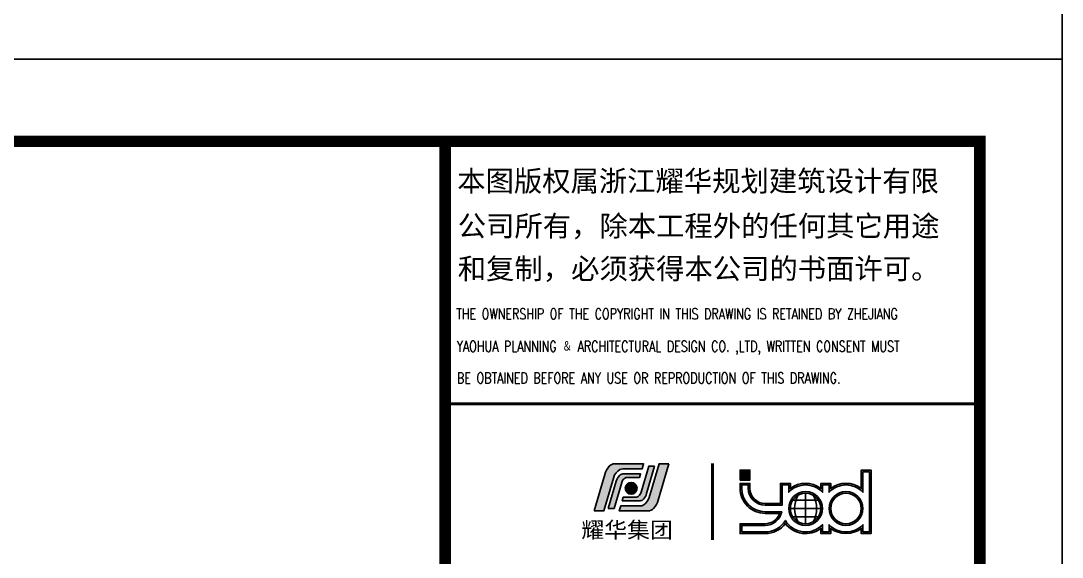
# Model space of a CAD drawing. Extents: x -173215 to 463891, y -864580 to -620646.
# Drawn here: x 117897 to 130554, y -760425 to -753906 of the extents above; entities that cross this region are included whole.
import ezdxf

# ---------------------------------------------------------------- set-up
doc = ezdxf.new("R2010")
doc.units = 0
doc.header["$LTSCALE"] = 500
doc.header["$MEASUREMENT"] = 0
for name, color, linetype in [('3', 3, 'CONTINUOUS'), ('WALL', 6, 'CONTINUOUS'), ('图框', 4, 'CONTINUOUS'), ('家具', 35, 'CONTINUOUS')]:
    doc.layers.add(name, color=color, linetype=linetype)
doc.styles.add('-黑体', font='simhei.ttf', dxfattribs={"width": 0.8})
doc.styles.add('iIcon2', font='')
doc.styles.add('MIMI-TKWZ', font='romanc.shx', dxfattribs={"width": 0.75, "oblique": 15, "bigfont": 'bigfont.shx'})
doc.styles.get('iIcon2').set_extended_font_data('SimSun')

# ---------------------------------------------------------------- blocks, each defined once
blk = doc.blocks.new('yhlogo01')
at = {"layer": '家具'}
h = blk.add_hatch(color=5, dxfattribs=at)
h.dxf.hatch_style = 1
h.paths.add_polyline_path([(243496.4297811407, -10479.33175228268, 0.2174727721033012), (243118.6349315595, -10651.80915515404, 0.1075559214367939), (242812.8083269913, -11211.68171805657), (242090.9063861661, -13669.64493794192), (242748.8166466388, -13669.64493794192), (243418.1854214451, -11389.6694430011, -0.19717890885757), (243830.3649421591, -10874.52929703217, -0.1273347370917847), (244024.4521864142, -10824.2865580254), (245336.0998570008, -10824.2865580254), (245437.4898118477, -10479.33175228268)])
h = blk.add_hatch(color=5, dxfattribs=at)
h.dxf.hatch_style = 1
h.paths.add_polyline_path([(245735.4472798892, -13669.64493794192, 0.2174727721032802), (246113.2421294704, -13497.1675350706, 0.1075559214368167), (246419.0687340387, -12937.29497216795), (247140.9706748639, -10479.33175228268), (246483.0604143911, -10479.33175228268), (245813.6916395846, -12759.30724722437, -0.1971789088572864), (245401.5121188709, -13274.4473931924, -0.1273347370917942), (245207.4248746158, -13324.69013219917), (243895.7772040291, -13324.69013219917), (243794.3872491822, -13669.64493794192)])
h = blk.add_hatch(color=5, dxfattribs=at)
h.dxf.hatch_style = 1
h.paths.add_polyline_path([(243801.0158710317, -11271.11030082994, 0.10936647277854), (243592.4233388539, -11649.7503583016), (243049.8383096582, -13497.16753507056), (243447.584786576, -13497.16753507056), (243958.942445897, -11757.39674315657, -0.1253067589668707), (244114.4233803088, -11495.03778888262, -0.1991992421947921), (244326.7894292181, -11406.93555024569), (245164.8462491967, -11406.93555024569), (245234.7099021539, -11169.24136376812), (244026.2803420408, -11169.24136376812, 0.2155993663494261)])
h = blk.add_hatch(color=5, dxfattribs=at)
h.dxf.hatch_style = 1
h.paths.add_polyline_path([(245430.8611899983, -12877.86638939462, 0.1093664727785229), (245639.453722176, -12499.22633192304), (246182.0387513717, -10651.80915515404), (245784.2922744539, -10651.80915515404), (245272.9346151327, -12391.57994706894, -0.1253067589665132), (245117.453680721, -12653.93890134204, -0.1991992421947447), (244905.0876318119, -12742.04113997891), (244067.0308118332, -12742.04113997888), (243997.167158876, -12979.73532645646), (245205.5967189892, -12979.73532645646, 0.2155993663494431)])
h = blk.add_hatch(color=1, dxfattribs=at)
h.dxf.hatch_style = 1
h.paths.add_polyline_path([(244990.8879417925, -12140.39006664162, 1), (244202.3736493761, -12140.39006664162, 1)])
at = {"layer": '家具', "color": 5}
for points in [[(242090.9063861661, -13669.64493794192), (242812.8083269913, -11211.68171805657, -0.1075559214367966), (243118.6349315595, -10651.80915515403, -0.2174727721032954), (243496.4297811407, -10479.33175228268), (245437.4898118477, -10479.33175228268), (245336.0998570008, -10824.2865580254), (244024.4521864141, -10824.2865580254, 0.127334737091765), (243830.3649421591, -10874.52929703217, 0.1971247319399929), (243418.2364854845, -11389.49551083859), (242748.8166466388, -13669.64493794192)], [(247140.9706748639, -10479.33175228268), (246419.0687340387, -12937.29497216802, -0.1075559214367966), (246113.2421294704, -13497.16753507056, -0.2174727721032954), (245735.4472798892, -13669.64493794192), (243794.3872491822, -13669.64493794192), (243895.7772040291, -13324.69013219917), (245207.4248746158, -13324.69013219917, 0.127334737091765), (245401.5121188708, -13274.44739319241, 0.1971247319399929), (245813.6405755455, -12759.481179386), (246483.0604143911, -10479.33175228268)], [(243049.8383096582, -13497.16753507056), (243592.4233388539, -11649.75035830162, -0.109366472778548), (243801.0158710317, -11271.11030082994, -0.2155993663494469), (244026.2803420408, -11169.24136376812), (245234.7099021539, -11169.24136376812), (245164.8462491967, -11406.93555024569), (244326.7894292181, -11406.93555024569, 0.1991992421947874), (244114.4233803088, -11495.03778888261, 0.1253067589663713), (243958.9424458974, -11757.39674315539), (243447.584786576, -13497.16753507056)], [(246182.0387513717, -10651.80915515404), (245639.453722176, -12499.22633192298, -0.109366472778548), (245430.8611899982, -12877.86638939465, -0.2155993663494469), (245205.5967189892, -12979.73532645646), (243997.167158876, -12979.73532645646), (244067.0308118332, -12742.04113997888), (244905.0876318119, -12742.04113997891, 0.1991992421947874), (245117.4536807211, -12653.93890134198, 0.1253067589663713), (245272.9346151326, -12391.5799470692), (245784.2922744539, -10651.80915515404)]]:
    blk.add_lwpolyline(points, format="xyb", close=True, dxfattribs=at)
at = {"layer": '家具', "color": 1}
blk.add_circle((244596.6307955843, -12140.39006664162), 394.2571462081978, dxfattribs=at)
blk = doc.blocks.new('jhyfty')
at = {"layer": '图框'}
h = blk.add_hatch(color=256, dxfattribs=at)
h.dxf.hatch_style = 1
edge = h.paths.add_edge_path()
edge.add_line((773241.5021773351, 159462.4364911199), (772936.1903176209, 159462.4364911199))
edge.add_line((772936.1903176209, 159462.4364911199), (772936.1903176209, 159342.4112383106))
edge.add_line((772936.1903176209, 159342.4112383106), (773241.4854749924, 159342.4112383106))
edge.add_arc((773241.4854749925, 159647.8936551402), 305.48241682956, 269.9999999999782, 323.474240117683)
edge.add_arc((773732.4503086515, 159647.8936551401), 305.4824168295625, 216.5257598822865, 307.385783012156)
edge.add_line((773917.9327254811, 159405.1679250679), (773917.932725481, 159342.4112383106))
edge.add_line((773917.932725481, 159342.4112383106), (774037.932725481, 159342.4112383106))
edge.add_line((774037.932725481, 159342.4112383106), (774037.932725481, 159405.1679250678))
edge.add_arc((774223.4151423106, 159647.89365514), 305.4824168295502, 232.6142169878473, 307.3857830121353)
edge.add_line((774408.89755914, 159405.1679250678), (774408.89755914, 159342.4112383105))
edge.add_line((774408.89755914, 159342.4112383105), (774528.89755914, 159342.4112383105))
edge.add_line((774528.89755914, 159342.4112383105), (774528.89755914, 160113.8584887991))
edge.add_line((774528.89755914, 160113.8584887991), (774408.89755914, 160113.8584887991))
edge.add_line((774408.89755914, 160113.8584887991), (774408.89755914, 159890.6193852123))
edge.add_arc((774223.4151423106, 159647.8936551402), 305.4824168293638, 52.6142169878481, 127.3857830121453)
edge.add_line((774037.9327254811, 159890.6193852123), (774037.932725481, 159953.3760719696))
edge.add_line((774037.932725481, 159953.3760719696), (773917.932725481, 159953.3760719696))
edge.add_line((773917.932725481, 159953.3760719696), (773917.9327254813, 159890.619385212))
edge.add_arc((773732.4503086514, 159647.89365514), 305.4824168295772, 52.61421698776876, 127.3857830121287)
edge.add_line((773546.967891822, 159890.6193852123), (773546.967891822, 159953.3760719696))
edge.add_line((773546.967891822, 159953.3760719696), (773426.967891822, 159953.3760719696))
edge.add_line((773426.967891822, 159953.3760719696), (773426.967891822, 159707.8936551403))
edge.add_line((773426.967891822, 159707.8936551403), (773241.4854749924, 159707.8936551403))
edge.add_arc((773241.4854749924, 159893.3760719699), 185.48241682956, 180, 270, ccw=False)
edge.add_line((773056.0030581629, 159893.3760719699), (773055.9211984563, 159953.3760719696))
edge.add_line((773055.9211984563, 159953.3760719696), (772936.0849178695, 159953.3760719696))
edge.add_line((772936.0849178695, 159953.3760719696), (772936.1667775762, 159893.3760719699))
edge.add_arc((773241.4590901047, 159893.1860256803), 305.2923716809424, 179.9643330393406, 270.0049517867237)
edge.add_line((773241.4854749924, 159587.8936551395), (773416.9953805617, 159587.8936551395))
edge.add_arc((773241.542498334, 159647.8512206158), 185.4147338801844, 269.98754024002835, 341.1331478830977, ccw=False)
edge = h.paths.add_edge_path(flags=16)
edge.add_line((772956.0265982075, 159362.4364908569), (773241.4854749924, 159362.4364908569))
edge.add_arc((773241.5553349586, 159647.8225101604), 285.3860278540133, 269.9859745016652, 329.3089405150087)
edge.add_arc((773732.4503086515, 159647.89365514), 285.4824168295617, 210.696181842914, 316.0357077380707)
edge.add_line((773937.9327254811, 159449.708926433), (773937.932725481, 159362.4112383106))
edge.add_line((773937.932725481, 159362.4112383106), (774017.932725481, 159362.4112383106))
edge.add_line((774017.932725481, 159362.4112383106), (774017.932725481, 159449.7089264329))
edge.add_arc((774223.4151423106, 159647.89365514), 285.4824168295602, 223.9642922619462, 316.0357077380376)
edge.add_line((774428.89755914, 159449.7089264329), (774428.89755914, 159362.4112383105))
edge.add_line((774428.89755914, 159362.4112383105), (774508.89755914, 159362.4112383105))
edge.add_line((774508.89755914, 159362.4112383105), (774508.89755914, 160093.8584887991))
edge.add_line((774508.89755914, 160093.8584887991), (774428.89755914, 160093.8584887991))
edge.add_line((774428.89755914, 160093.8584887991), (774428.89755914, 159846.0783838472))
edge.add_arc((774223.4151423106, 159647.8936551401), 285.482416829436, 43.96429226195396, 136.0357077380376)
edge.add_line((774017.9327254811, 159846.0783838473), (774017.932725481, 159933.3760719696))
edge.add_line((774017.932725481, 159933.3760719696), (773937.9327254811, 159933.3760719696))
edge.add_line((773937.9327254811, 159933.3760719696), (773937.9327254816, 159846.0783838467))
edge.add_arc((773732.4503086515, 159647.89365514), 285.4824168295317, 43.96429226180559, 136.0357077380455)
edge.add_line((773526.967891822, 159846.0783838473), (773526.967891822, 159933.3760719696))
edge.add_line((773526.967891822, 159933.3760719696), (773446.967891822, 159933.3760719696))
edge.add_line((773446.967891822, 159933.3760719696), (773446.967891822, 159687.8936551403))
edge.add_line((773446.967891822, 159687.8936551403), (773241.4854749924, 159687.8936551403))
edge.add_arc((773241.4854749924, 159893.3760719699), 205.48241682956, 180, 270, ccw=False)
edge.add_line((773036.0030581629, 159893.3760719699), (773035.9211984563, 159933.3760719695))
edge.add_line((773035.9211984563, 159933.3760719695), (772955.9211984564, 159933.3760719695))
edge.add_line((772955.9211984564, 159933.3760719695), (772956.0030581629, 159893.3760719699))
edge.add_arc((773241.4854749924, 159893.3760719699), 285.48241682956, 179.9999999999942, 270)
edge.add_line((773241.4854749924, 159607.8936551403), (773443.03701586, 159607.8936551403))
edge.add_arc((773241.5361191041, 159647.863322672), 205.4268378669247, 269.9858748062459, 348.7804607667017, ccw=False)
edge.add_line((773241.4854749924, 159442.4364910477), (772956.0265982075, 159442.4364910477))
edge.add_line((772956.0265982075, 159442.4364910477), (772956.0265982075, 159362.4364908569))
h = blk.add_hatch(color=256, dxfattribs=at)
h.dxf.hatch_style = 1
edge = h.paths.add_edge_path(flags=16)
edge.add_arc((773732.4503086514, 159647.8936551401), 185.48241682956, 0, 180)
edge.add_arc((773732.4503086514, 159647.89365514), 185.48241682956, 180, 360)
edge = h.paths.add_edge_path()
edge.add_arc((773732.4503086514, 159647.8936551401), 205.48241682956, 0, 180)
edge.add_arc((773732.4503086514, 159647.89365514), 205.48241682956, 180, 360)
h = blk.add_hatch(color=256, dxfattribs=at)
h.dxf.hatch_style = 1
edge = h.paths.add_edge_path(flags=16)
edge.add_arc((774223.4151423106, 159647.89365514), 185.4824168294435, 0, 180)
edge.add_arc((774223.4151423106, 159647.89365514), 185.4824168294435, 180, 360)
edge = h.paths.add_edge_path()
edge.add_arc((774223.4151423106, 159647.89365514), 205.4824168294435, 0, 180)
edge.add_arc((774223.4151423106, 159647.89365514), 205.4824168294435, 180, 360)
at = {"layer": '家具'}
h = blk.add_hatch(color=1, dxfattribs=at)
h.dxf.hatch_style = 1
h.paths.add_polyline_path([(772936.1667775762, 159993.8584887991), (772936.1667775762, 160113.8584887991), (773056.1667775762, 160113.8584887991), (773056.1667775762, 159993.8584887991)])
at = {"layer": '3', "const_width": 35}
blk.add_lwpolyline([(772600.5655911758, 160195.1059128272), (772600.5655911758, 159265.9843815919)], dxfattribs=at)
at = {"layer": '图框'}
for p, q in [((773576.4816248523, 159748.2803904535), (773888.4189924506, 159748.2803904535)), ((773732.4503086515, 159833.3760719696), (773732.4503086515, 159462.4112383105)), ((773546.967891822, 159647.8936551401), (773917.932725481, 159647.8936551401)), ((773576.4816248523, 159547.5069198267), (773894.8523917134, 159547.5069198267))]:
    blk.add_line(p, q, dxfattribs=at)
blk.add_lwpolyline([(650750.9497321936, 105709.9618540949), (776850.9497321936, 105709.9618540949), (776850.9497321937, 165109.9618540949), (650750.9497321937, 165109.9618540949)], close=True, dxfattribs=at)
at = {"layer": '图框', "const_width": 140}
for points in [[(653250.9497321937, 164109.9618540949), (775850.9497321937, 164109.9618540949), (775850.9497321936, 106709.9618540949), (653250.9497321936, 106709.9618540949)], [(775850.9497321937, 164109.9618540949), (769350.9497321937, 164109.9618540949), (769350.9497321936, 106709.9618540949), (775850.9497321936, 106709.9618540949)]]:
    blk.add_lwpolyline(points, close=True, dxfattribs=at)
at = {"layer": '图框', "const_width": 35}
blk.add_lwpolyline([(769350.9497321937, 160919.1268060674), (775851.7180142296, 160919.1268060674)], dxfattribs=at)
at = {"layer": '图框'}
for points in [[(773241.5021773351, 159462.4364911199), (772936.1903176209, 159462.4364911199), (772936.1903176209, 159342.4112383106), (773241.4854749924, 159342.4112383106, 0.2376538055161539), (773486.967891822, 159466.0753666773, 0.4186168234180674), (773917.9327254811, 159405.1679250679), (773917.932725481, 159342.4112383106), (774037.932725481, 159342.4112383106), (774037.932725481, 159405.1679250678, 0.3383430506784432), (774408.89755914, 159405.1679250678), (774408.89755914, 159342.4112383105), (774528.89755914, 159342.4112383105), (774528.89755914, 160113.8584887991), (774408.89755914, 160113.8584887991), (774408.89755914, 159890.6193852123, 0.3383430506784684), (774037.9327254811, 159890.6193852123), (774037.932725481, 159953.3760719696), (773917.932725481, 159953.3760719696), (773917.9327254813, 159890.619385212, 0.3383430506787751), (773546.967891822, 159890.6193852123), (773546.967891822, 159953.3760719696), (773426.967891822, 159953.3760719696), (773426.967891822, 159707.8936551403), (773241.4854749924, 159707.8936551403, -0.414213562373095), (773056.0030581629, 159893.3760719699), (773055.9211984563, 159953.3760719696), (772936.0849178695, 159953.3760719696), (772936.1667775762, 159893.3760719699, 0.4144212186671263), (773241.4854749924, 159587.8936551395), (773416.9953805617, 159587.8936551395, -0.320803099283007)], [(772956.0265982075, 159362.4364908569), (773241.4854749924, 159362.4364908569, 0.2647854732937349), (773486.967891822, 159502.1589875199, 0.4949885152069157), (773937.9327254811, 159449.708926433), (773937.932725481, 159362.4112383106), (774017.932725481, 159362.4112383106), (774017.932725481, 159449.7089264329, 0.4248426189905971), (774428.89755914, 159449.7089264329), (774428.89755914, 159362.4112383105), (774508.89755914, 159362.4112383105), (774508.89755914, 160093.8584887991), (774428.89755914, 160093.8584887991), (774428.89755914, 159846.0783838472, 0.4248426189905653), (774017.9327254811, 159846.0783838473), (774017.932725481, 159933.3760719696), (773937.9327254811, 159933.3760719696), (773937.9327254816, 159846.0783838467, 0.4248426189913387), (773526.967891822, 159846.0783838473), (773526.967891822, 159933.3760719696), (773446.967891822, 159933.3760719696), (773446.967891822, 159687.8936551403), (773241.4854749924, 159687.8936551403, -0.414213562373095), (773036.0030581629, 159893.3760719699), (773035.9211984563, 159933.3760719695), (772955.9211984564, 159933.3760719695), (772956.0030581629, 159893.3760719699, 0.414213562373095), (773241.4854749924, 159607.8936551403), (773443.03701586, 159607.8936551403, -0.3580251858950874), (773241.4854749924, 159442.4364910477), (772956.0265982075, 159442.4364910477)]]:
    blk.add_lwpolyline(points, format="xyb", close=True, dxfattribs=at)
for points in [[(773937.932725481, 159647.8936551401, 1), (773526.967891822, 159647.8936551401, 1)], [(773917.932725481, 159647.8936551401, 1), (773546.967891822, 159647.8936551401, 1)], [(774428.89755914, 159647.89365514, 1), (774017.932725481, 159647.89365514, 1)], [(774408.89755914, 159647.89365514, 1), (774037.932725481, 159647.89365514, 1)], [(773937.932725481, 159647.89365514, -1), (773526.967891822, 159647.89365514, -1)], [(773917.932725481, 159647.89365514, -1), (773546.967891822, 159647.89365514, -1)], [(774428.89755914, 159647.89365514, -1), (774017.932725481, 159647.89365514, -1)], [(774408.89755914, 159647.89365514, -1), (774037.932725481, 159647.89365514, -1)]]:
    blk.add_lwpolyline(points, format="xyb", dxfattribs=at)
for centre, radius, start, end in [((773241.4854749924, 159647.8936551401), 295.4824168295138, 0, 0), ((773946.2383527145, 159647.8936551401), 347.4533722853011, 152.7084298444506, 207.2915701555494), ((773518.6622645884, 159647.8936551401), 347.4533722853011, 332.7084298444506, 27.29157015554943)]:
    blk.add_arc(centre, radius, start, end, dxfattribs=at)
at = {"layer": '家具', "color": 1}
blk.add_lwpolyline([(772936.1667775762, 159993.8584887991), (772936.1667775762, 160113.8584887991), (773056.1667775762, 160113.8584887991), (773056.1667775762, 159993.8584887991)], close=True, dxfattribs=at)
at = {"layer": '家具', "xscale": 0.18, "yscale": 0.18, "zscale": 0.18}
blk.add_blockref('yhlogo01', (727584.9525412078, 162077.9737132555), dxfattribs=at)
at = {"layer": '3', "style": '-黑体', "width": 1.05}
blk.add_text('耀华集团', height=194.1628574223477, dxfattribs=at).set_placement((771007.0185072328, 159290.2514924112))
at = {"layer": '图框', "style": 'iIcon2'}
for s, p in [('本图版权属浙江耀华规划建筑设计有限', (769497.8993852604, 163502.3408753916)), ('公司所有，除本工程外的任何其它用途', (769504.4702611662, 162955.7649176407)), ('和复制，必须获得本公司的书面许可。', (769504.4702611662, 162436.2957440179))]:
    blk.add_text(s, height=252.5, dxfattribs=at).set_placement(p)
at = {"layer": '图框', "style": 'MIMI-TKWZ', "width": 0.75}
for s, p in [('THE OWNERSHIP OF THE COPYRIGHT IN THIS DRAWING IS RETAINED BY ZHEJIANG ', (769486.3933313501, 161947.1840051215)), ('YAOHUA PLANNING \\M+18195 ARCHITECTURAL DESIGN CO. ,LTD, WRITTEN CONSENT MUST', (769491.1894464035, 161553.7216461332)), (' BE OBTAINED BEFORE ANY USE OR REPRODUCTION OF THIS DRAWING.', (769428.2583340661, 161166.8694172421))]:
    blk.add_text(s, height=131.7918195, dxfattribs=at).set_placement(p)

msp = doc.modelspace()

# ---------------------------------------------------------------- block references
at = {"layer": 'WALL'}
for p in [(-646297.0742207045, -860081.2120465003), (-646297.0742207046, -919481.2120465003)]:
    msp.add_blockref('jhyfty', p, dxfattribs=at)

doc.saveas('drawing.dxf')
